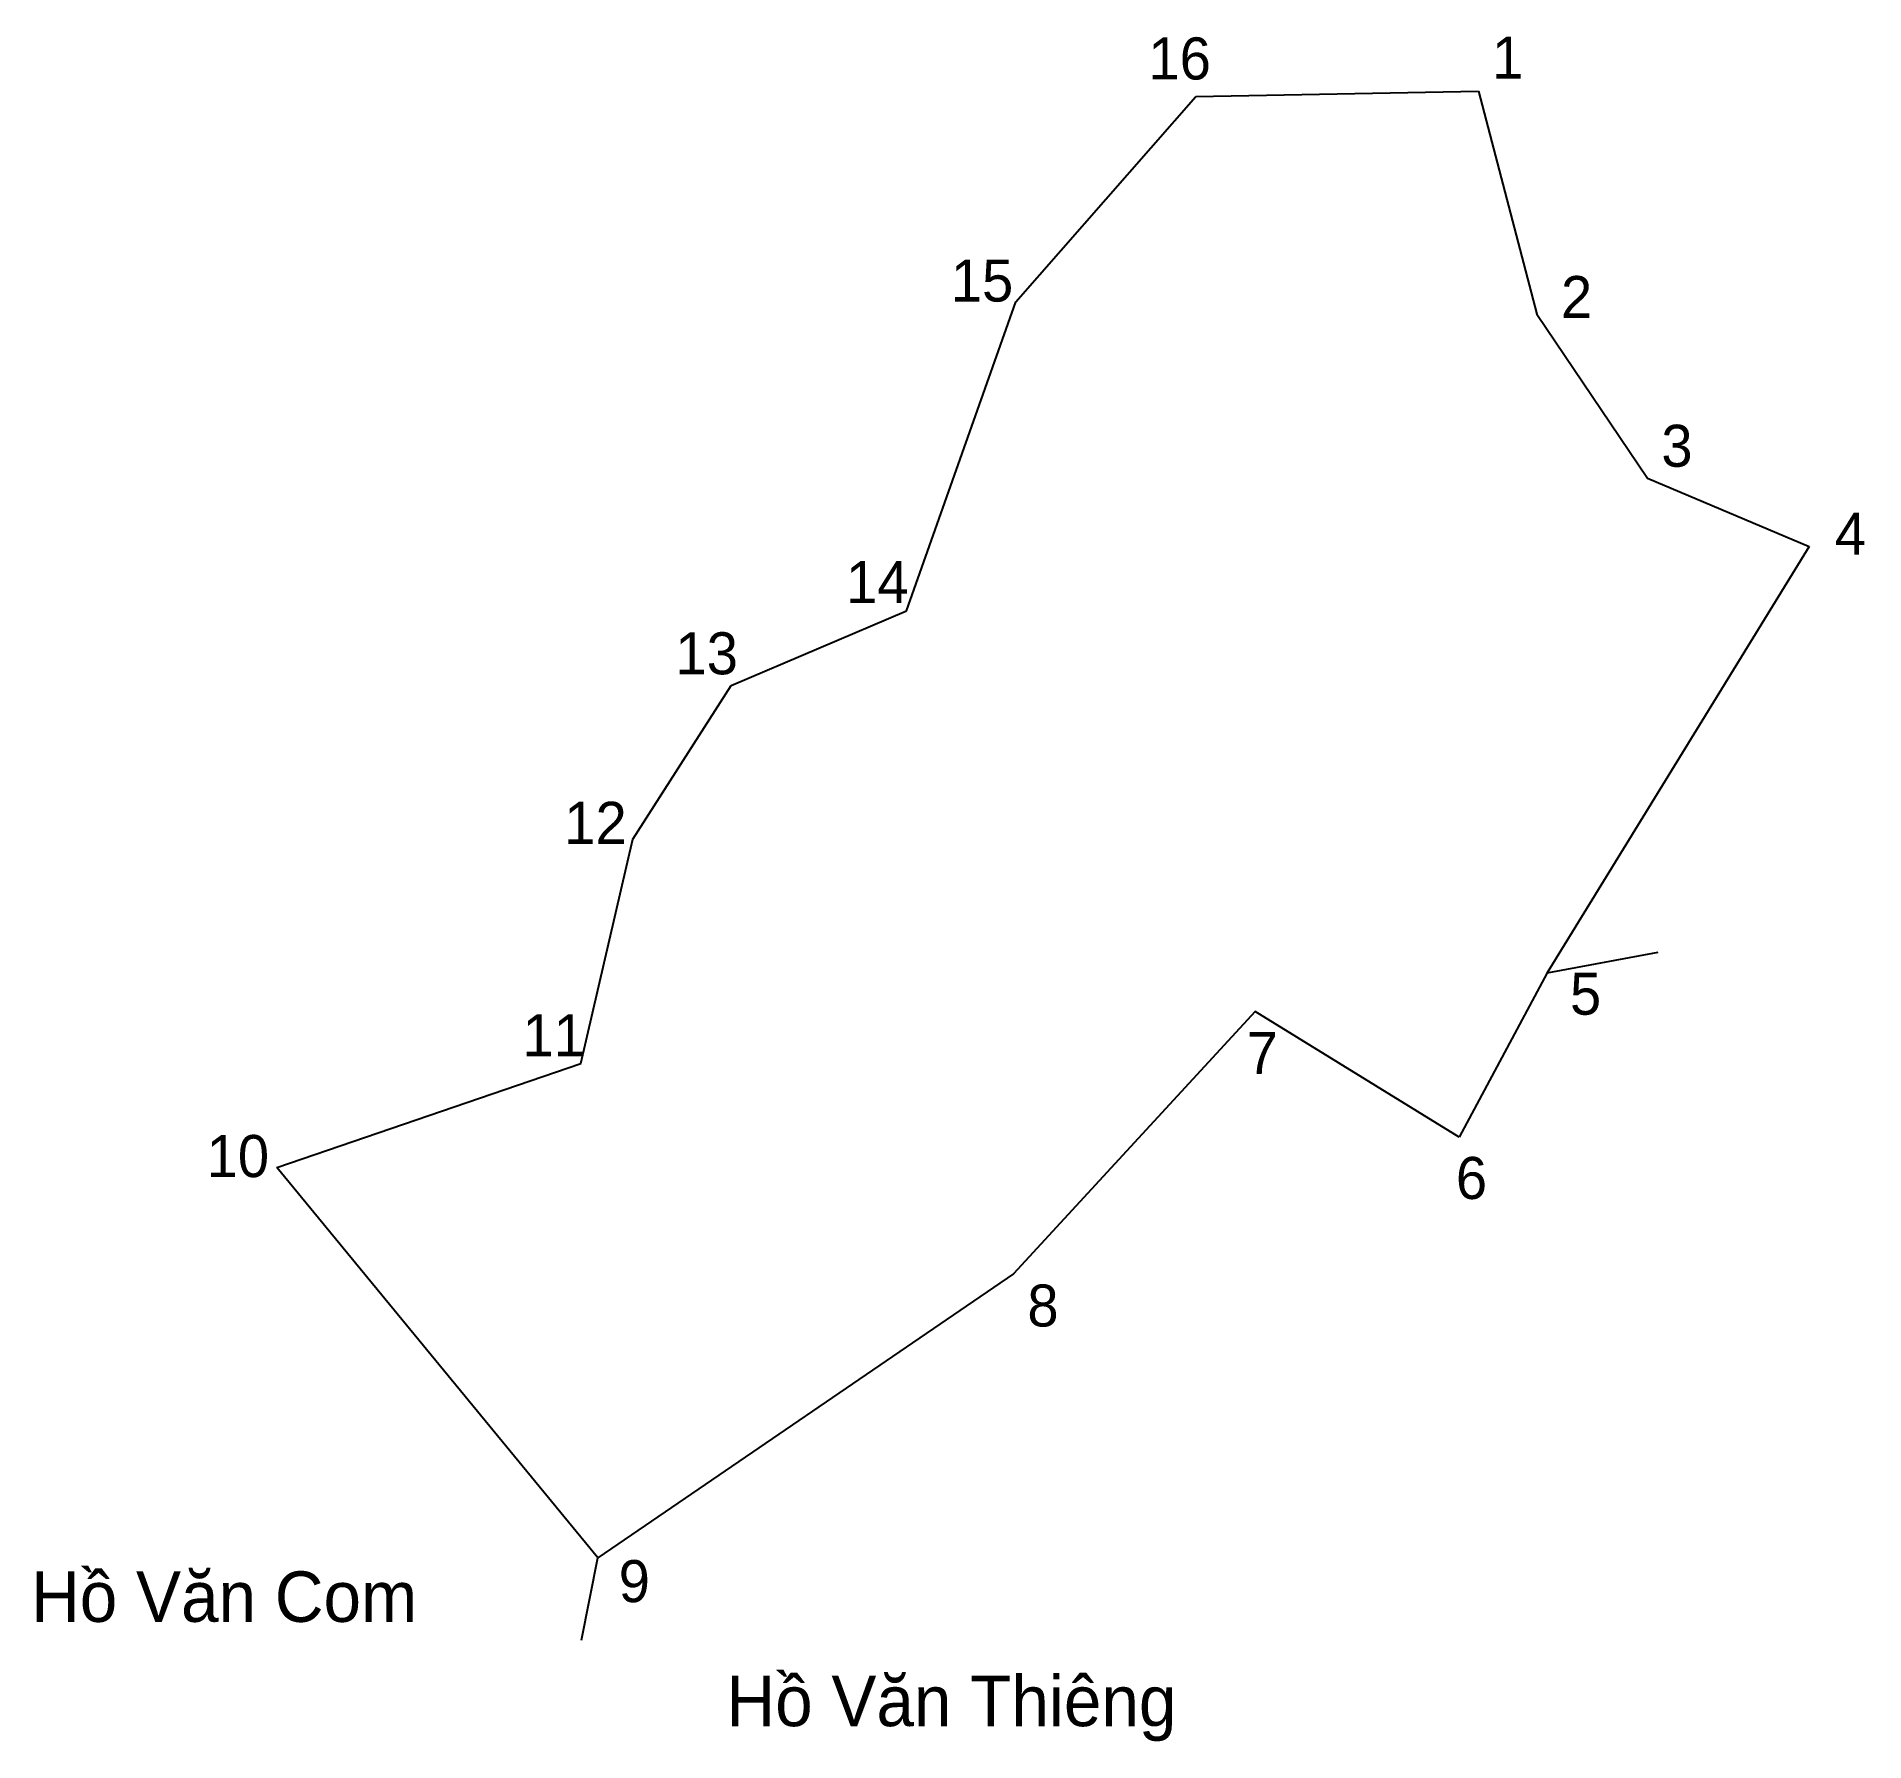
# Model space of a CAD drawing. Extents: x 549334 to 549498, y 1825235 to 1825387.
import ezdxf

# ---------------------------------------------------------------- set-up
doc = ezdxf.new("R2010")
doc.units = 0
for name, color, linetype in [('CanhThua', 7, 'Continuous'), ('RauThua', 7, 'Continuous'), ('SoHieuDinhThua', 7, 'Continuous'), ('TenChuLanCan', 7, 'Continuous')]:
    doc.layers.add(name, color=color, linetype=linetype)

msp = doc.modelspace()

# ---------------------------------------------------------------- linework, layer by layer
at = {"layer": 'CanhThua'}
for p, q in [((549437.67, 1825381.88), (549462.96, 1825382.37)), ((549462.96, 1825382.37), (549468.2, 1825362.38)), ((549421.55, 1825363.5), (549437.67, 1825381.88)), ((549411.76, 1825335.82), (549421.55, 1825363.5)), ((549468.2, 1825362.38), (549478.12, 1825347.71)), ((549478.12, 1825347.71), (549492.6, 1825341.6)), ((549492.6, 1825341.6), (549469.12, 1825303.41)), ((549396.03, 1825329.14), (549411.76, 1825335.82)), ((549387.23, 1825315.39), (549396.03, 1825329.14)), ((549382.59, 1825295.3), (549387.23, 1825315.39)), ((549469.12, 1825303.41), (549461.25, 1825288.68)), ((549442.96, 1825299.96), (549421.34, 1825276.47)), ((549461.25, 1825288.68), (549442.96, 1825299.96)), ((549355.36, 1825285.98), (549382.59, 1825295.3)), ((549384.09, 1825251.02), (549355.36, 1825285.98)), ((549421.34, 1825276.47), (549384.09, 1825251.02))]:
    msp.add_line(p, q, dxfattribs=at)
at = {"layer": 'RauThua'}
for p, q in [((549469.12, 1825303.41), (549479.08, 1825305.25)), ((549382.65, 1825243.66), (549384.09, 1825251.02))]:
    msp.add_line(p, q, dxfattribs=at)

# ---------------------------------------------------------------- texts
at = {"layer": 'SoHieuDinhThua'}
for s, height, p in [('16', 3.765, (549433.41, 1825383.41)), ('1', 3.76, (549464.19, 1825383.49)), ('15', 3.765, (549415.71, 1825363.52)), ('2', 3.76, (549470.36, 1825362.05)), ('3', 3.76, (549479.35, 1825348.73)), ('4', 3.76, (549494.89, 1825340.86)), ('14', 3.765, (549406.33, 1825336.52)), ('13', 3.765, (549391.05, 1825330.14)), ('12', 3.765, (549381.09, 1825314.96)), ('5', 3.76, (549471.17, 1825299.66)), ('11', 3.765, (549377.35, 1825295.94)), ('7', 3.76, (549442.21, 1825294.35)), ('10', 3.765, (549349.06, 1825285.12)), ('6', 3.76, (549460.95, 1825283.16)), ('8', 3.76, (549422.57, 1825271.74)), ('9', 3.76, (549385.97, 1825247.06))]:
    msp.add_text(s, height=height, dxfattribs=at).set_placement(p)
at = {"layer": 'TenChuLanCan'}
for s, height, p in [('Hồ Văn Com', 4.518, (549333.34, 1825245.29)), ('Hồ Văn Thiêng', 4.5177, (549395.62, 1825235.95))]:
    msp.add_text(s, height=height, dxfattribs=at).set_placement(p)

doc.saveas('drawing.dxf')
